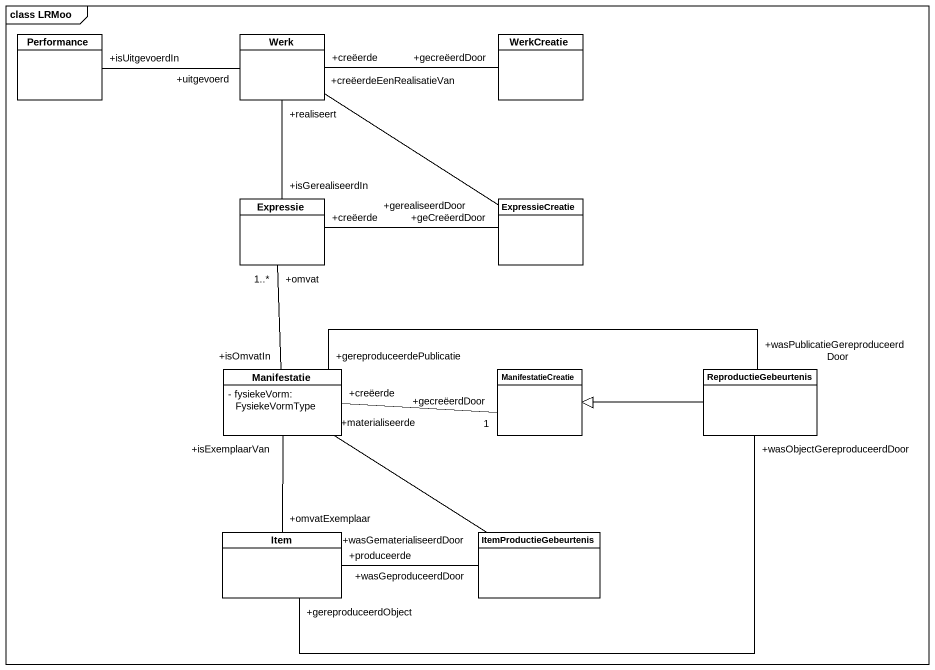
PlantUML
@startuml
mainframe class LRMoo
hide circle
hide empty members
skinparam classAttributeIconSize 0
class Performance
class Werk
class WerkCreatie
class Expressie
class ExpressieCreatie
class Manifestatie {
  - fysiekeVorm: FysiekeVormType
}
class ManifestatieCreatie
class ReproductieGebeurtenis
class Item
class ItemProductieGebeurtenis
Performance "+isUitgevoerdIn" -right- "+uitgevoerd" Werk
Werk "+creëerde" -right- "+gecreëerdDoor" WerkCreatie
Werk "+creëerdeEenRealisatieVan" -- "+gerealiseerdDoor" ExpressieCreatie
Expressie "+isGerealiseerdIn" -up- "+realiseert" Werk
Expressie "+creëerde" -right- "+geCreëerdDoor" ExpressieCreatie
Manifestatie "+isOmvatIn" -up- "+omvat\n1..*" Expressie
Manifestatie "+creëerde" -right- "+gecreëerdDoor\n1" ManifestatieCreatie
Manifestatie "+gereproduceerdePublicatie" -right- "+wasPublicatieGereproduceerdDoor" ReproductieGebeurtenis
Manifestatie "+isExemplaarVan" -- "+omvatExemplaar" Item
Manifestatie "+materialiseerde" -- "+wasGematerialiseerdDoor" ItemProductieGebeurtenis
ReproductieGebeurtenis -left-|> ManifestatieCreatie
Item "+gereproduceerdObject" -right- "+wasObjectGereproduceerdDoor" ReproductieGebeurtenis
Item "+produceerde" -right- "+wasGeproduceerdDoor" ItemProductieGebeurtenis
@enduml
